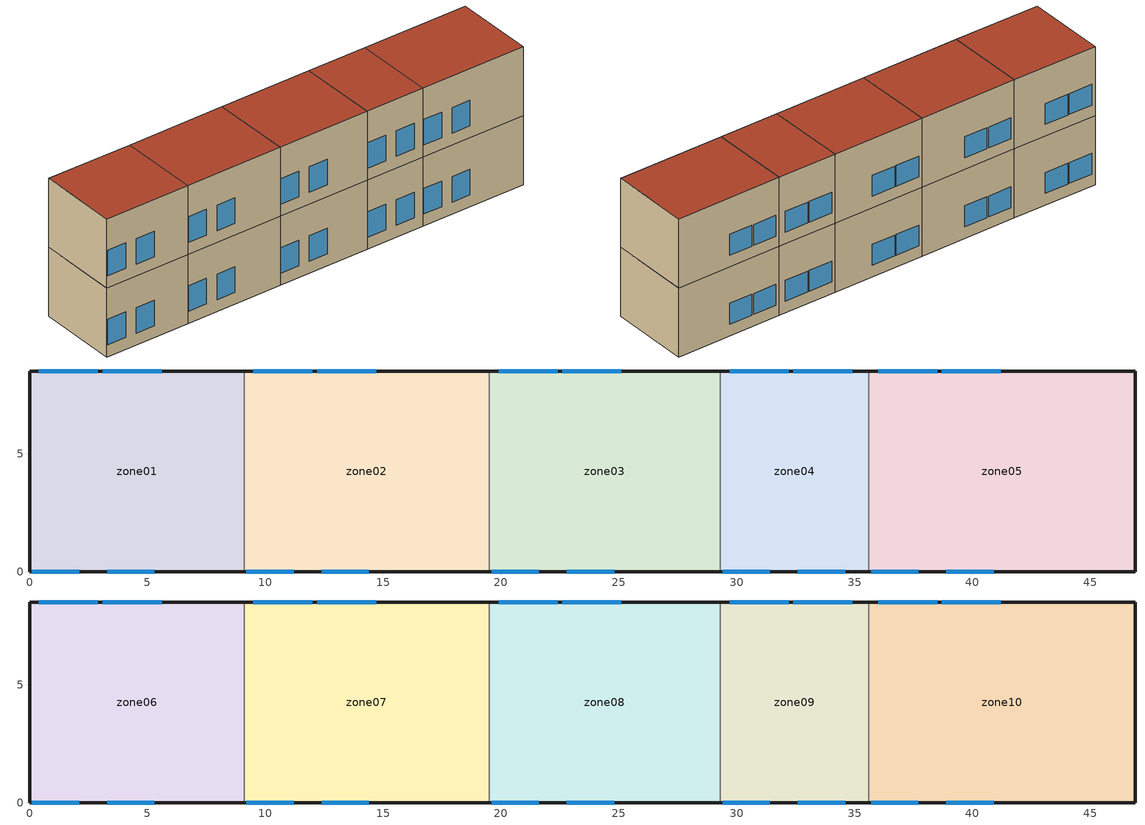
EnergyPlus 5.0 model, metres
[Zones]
zone01
 floor ground (GROUND_FLOOR): 0,0 0,8.5 9.1,8.5 9.1,0 z0
 wall outside (EXT_WALL): 9.1,8.5 0,8.5 0,0 9.1,0 z0:7.3
 wall to zone02 (ADJ_WALL): 9.1,0 9.1,8.5 z0:7.3
 window (EXT_WINDOW1): 0.1,0 2.1,0 / 3.3,0 5.3,0 z1.25:3.95; 2.9,8.5 0.4,8.5 / 5.6,8.5 3.1,8.5 z1.25:3.45
 ceiling to zone06 (ADJ_CEILING): 9.1,0 9.1,8.5 0,8.5 0,0 z7.3
zone02
 floor ground (GROUND_FLOOR): 9.1,0 9.1,8.5 19.5,8.5 19.5,0 z0
 wall outside (EXT_WALL): 19.5,8.5 9.1,8.5 / 9.1,0 19.5,0 z0:7.3
 wall to zone03 (ADJ_WALL): 19.5,0 19.5,8.5 z0:7.3
 wall to zone01 (ADJ_WALL): 9.1,8.5 9.1,0 z0:7.3
 window (EXT_WINDOW1): 9.2,0 11.2,0 / 12.4,0 14.4,0 z1.25:3.95; 12,8.5 9.5,8.5 / 14.7,8.5 12.2,8.5 z1.25:3.45
 ceiling to zone07 (ADJ_CEILING): 19.5,0 19.5,8.5 9.1,8.5 9.1,0 z7.3
zone03
 floor ground (GROUND_FLOOR): 19.5,0 19.5,8.5 29.3,8.5 29.3,0 z0
 wall outside (EXT_WALL): 29.3,8.5 19.5,8.5 / 19.5,0 29.3,0 z0:7.3
 wall to zone04 (ADJ_WALL): 29.3,0 29.3,8.5 z0:7.3
 wall to zone02 (ADJ_WALL): 19.5,8.5 19.5,0 z0:7.3
 window (EXT_WINDOW1): 19.6,0 21.6,0 / 22.8,0 24.8,0 z1.25:3.95; 22.4,8.5 19.9,8.5 / 25.1,8.5 22.6,8.5 z1.25:3.45
 ceiling to zone08 (ADJ_CEILING): 29.3,0 29.3,8.5 19.5,8.5 19.5,0 z7.3
zone04
 floor ground (GROUND_FLOOR): 29.3,0 29.3,8.5 35.6,8.5 35.6,0 z0
 wall outside (EXT_WALL): 35.6,8.5 29.3,8.5 / 29.3,0 35.6,0 z0:7.3
 wall to zone05 (ADJ_WALL): 35.6,0 35.6,8.5 z0:7.3
 wall to zone03 (ADJ_WALL): 29.3,8.5 29.3,0 z0:7.3
 window (EXT_WINDOW1): 29.4,0 31.4,0 / 32.6,0 34.6,0 z1.25:3.95; 32.2,8.5 29.7,8.5 / 34.9,8.5 32.4,8.5 z1.25:3.45
 ceiling to zone09 (ADJ_CEILING): 35.6,0 35.6,8.5 29.3,8.5 29.3,0 z7.3
zone05
 floor ground (GROUND_FLOOR): 35.6,0 35.6,8.5 46.9,8.5 46.9,0 z0
 wall outside (EXT_WALL): 35.6,0 46.9,0 46.9,8.5 35.6,8.5 z0:7.3
 wall to zone04 (ADJ_WALL): 35.6,8.5 35.6,0 z0:7.3
 window (EXT_WINDOW1): 35.7,0 37.7,0 / 38.9,0 40.9,0 z1.25:3.95; 38.5,8.5 36,8.5 / 41.2,8.5 38.7,8.5 z1.25:3.45
 ceiling to zone10 (ADJ_CEILING): 46.9,0 46.9,8.5 35.6,8.5 35.6,0 z7.3
zone06
 floor to zone01 (ADJ_CEILING): 0,0 0,8.5 9.1,8.5 9.1,0 z7.3
 wall outside (EXT_WALL): 9.1,8.5 0,8.5 0,0 9.1,0 z7.3:14.6
 wall to zone07 (ADJ_WALL): 9.1,0 9.1,8.5 z7.3:14.6
 window (EXT_WINDOW1): 0.1,0 2.1,0 / 3.3,0 5.3,0 z8.55:11.25; 2.9,8.5 0.4,8.5 / 5.6,8.5 3.1,8.5 z8.55:10.75
 roof outside (EXT_ROOF): 9.1,0 9.1,8.5 0,8.5 0,0 z14.6
zone07
 floor to zone02 (ADJ_CEILING): 9.1,0 9.1,8.5 19.5,8.5 19.5,0 z7.3
 wall outside (EXT_WALL): 19.5,8.5 9.1,8.5 / 9.1,0 19.5,0 z7.3:14.6
 wall to zone08 (ADJ_WALL): 19.5,0 19.5,8.5 z7.3:14.6
 wall to zone06 (ADJ_WALL): 9.1,8.5 9.1,0 z7.3:14.6
 window (EXT_WINDOW1): 9.2,0 11.2,0 / 12.4,0 14.4,0 z8.55:11.25; 12,8.5 9.5,8.5 / 14.7,8.5 12.2,8.5 z8.55:10.75
 roof outside (EXT_ROOF): 19.5,0 19.5,8.5 9.1,8.5 9.1,0 z14.6
zone08
 floor to zone03 (ADJ_CEILING): 19.5,0 19.5,8.5 29.3,8.5 29.3,0 z7.3
 wall outside (EXT_WALL): 29.3,8.5 19.5,8.5 / 19.5,0 29.3,0 z7.3:14.6
 wall to zone09 (ADJ_WALL): 29.3,0 29.3,8.5 z7.3:14.6
 wall to zone07 (ADJ_WALL): 19.5,8.5 19.5,0 z7.3:14.6
 window (EXT_WINDOW1): 19.6,0 21.6,0 / 22.8,0 24.8,0 z8.55:11.25; 22.4,8.5 19.9,8.5 / 25.1,8.5 22.6,8.5 z8.55:10.75
 roof outside (EXT_ROOF): 29.3,0 29.3,8.5 19.5,8.5 19.5,0 z14.6
zone09
 floor to zone04 (ADJ_CEILING): 29.3,0 29.3,8.5 35.6,8.5 35.6,0 z7.3
 wall outside (EXT_WALL): 35.6,8.5 29.3,8.5 / 29.3,0 35.6,0 z7.3:14.6
 wall to zone10 (ADJ_WALL): 35.6,0 35.6,8.5 z7.3:14.6
 wall to zone08 (ADJ_WALL): 29.3,8.5 29.3,0 z7.3:14.6
 window (EXT_WINDOW1): 29.4,0 31.4,0 / 32.6,0 34.6,0 z8.55:11.25; 32.2,8.5 29.7,8.5 / 34.9,8.5 32.4,8.5 z8.55:10.75
 roof outside (EXT_ROOF): 35.6,0 35.6,8.5 29.3,8.5 29.3,0 z14.6
zone10
 floor to zone05 (ADJ_CEILING): 35.6,0 35.6,8.5 46.9,8.5 46.9,0 z7.3
 wall outside (EXT_WALL): 35.6,0 46.9,0 46.9,8.5 35.6,8.5 z7.3:14.6
 wall to zone09 (ADJ_WALL): 35.6,8.5 35.6,0 z7.3:14.6
 window (EXT_WINDOW1): 35.7,0 37.7,0 / 38.9,0 40.9,0 z8.55:11.25; 38.5,8.5 36,8.5 / 41.2,8.5 38.7,8.5 z8.55:10.75
 roof outside (EXT_ROOF): 46.9,0 46.9,8.5 35.6,8.5 35.6,0 z14.6
[Building]
TRNSYS18: North Axis {deg}=0; Terrain=City; Loads Convergence Tolerance Value=0; Temperature Convergence Tolerance Value {deltaC}=0; Solar Distribution=FullInteriorAndExterior; Maximum Number of Warmup Days=0
[Site:Location]
not used: Latitude {deg}=0; Longitude {deg}=0; Time Zone {hr}=0; Elevation {m}=0
[Construction]
GROUND_FLOOR; EXT_WALL; EXT_ROOF; ADJ_WALL; ADJ_CEILING; EXT_WINDOW1: 
[WindowProperty:ShadingControl]
ESHADE=0; ISHADE=INPUT 1*MAX_ISHADE : SHADECNTRL=ISHADE_INTERNAL
[SurfaceProperty:OtherSideCoefficients]
BOUNDARY=IDENTICAL; BOUNDARY=INPUT 1*TBOUNDARY; BOUNDARY=INPUT 1*TBOUNDARY_2; BOUNDARY=INPUT 1*TBOUNDARY_3; BOUNDARY=INPUT 1*TGROUND; BOUNDARY=20; BOUNDARY=15
[Zone] Multiplier=1
zone01; zone02; zone03; zone04; zone05; zone06; zone07; zone08; zone09; zone10
